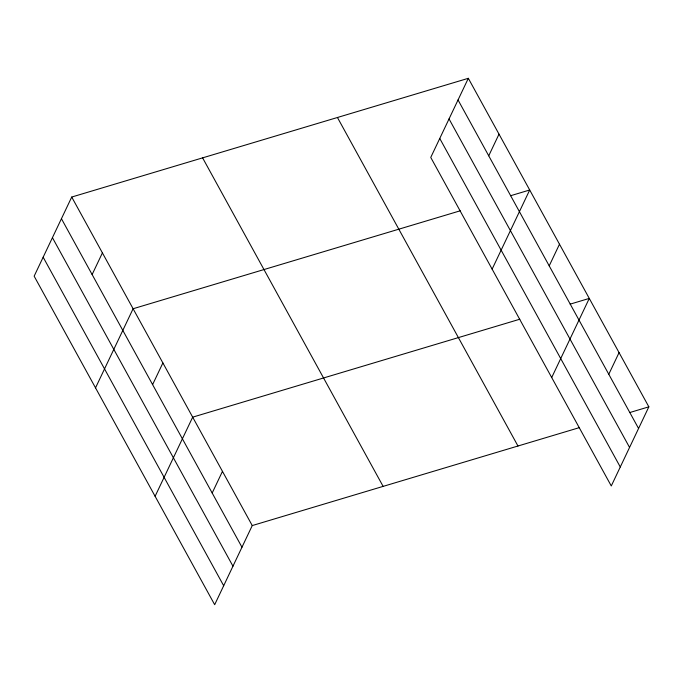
<?xml version="1.0" encoding="UTF-8"?>
<svg xmlns="http://www.w3.org/2000/svg" width="683" height="683" viewBox="0 0 683 683"><rect width="100%" height="100%" fill="white"/><g stroke="black" fill="none" stroke-linecap="round" stroke-linejoin="round"><path stroke-width="1.02" d="M468.325 78.306L430.751 157.431L611.276 485.955L648.85 406.829L468.325 78.306L71.724 197.046L34.15 276.171L214.675 604.694L252.249 525.568L579.38 427.626M92.128 274.549L102.407 252.898M95.526 387.867L133.1 308.742L460.231 210.799M152.608 384.606L162.887 362.946M155.101 496.285L192.674 417.159L519.806 319.217M212.182 493.015L222.462 471.364M488.729 155.809L499.008 134.158M492.127 269.128L529.701 190.002L510.577 195.731M549.209 265.866L559.488 244.207M551.702 377.545L589.275 298.42L570.151 304.14M608.784 374.275L619.063 352.624M629.717 412.558L648.85 406.829M458.037 99.957L638.571 428.48M449.038 118.927L629.564 447.45M439.758 138.461L620.284 466.993M337.445 117.493L517.97 446.016M202.603 157.858L383.129 486.381M71.724 197.046L252.249 525.568M61.436 218.697L241.97 547.22M52.437 237.667L232.963 566.19M43.157 257.201L223.683 585.732"/></g></svg>
